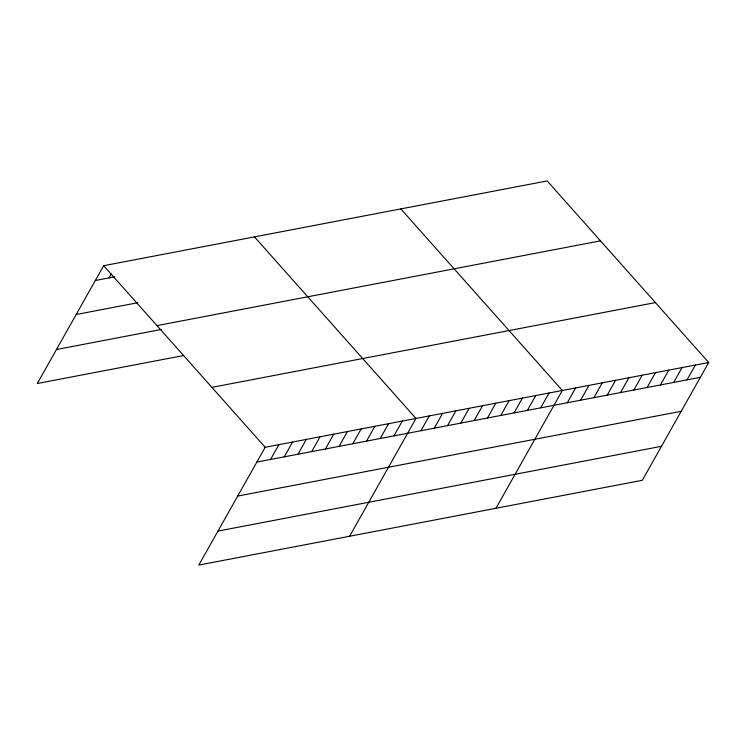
<?xml version="1.0" encoding="UTF-8"?>
<svg xmlns="http://www.w3.org/2000/svg" width="746" height="746" viewBox="0 0 746 746"><rect width="100%" height="100%" fill="white"/><g stroke="black" fill="none" stroke-linecap="round" stroke-linejoin="round"><path stroke-width="1.12" d="M708.7 362.5L265.194 447.274L198.818 565.067L642.325 480.293L708.7 362.5L547.182 180.933L103.675 265.707L37.3 383.5L183.525 355.553M109.037 277.904L111.257 273.95M270.556 459.471L278.901 444.653M284.263 456.85L292.609 442.033M297.971 454.23L306.317 439.413M311.679 451.61L320.025 436.792M325.387 448.989L333.732 434.172M339.094 446.369L347.44 431.552M352.802 443.749L361.157 428.931M366.51 441.128L374.865 426.311M380.218 438.508L388.573 423.691M393.925 435.888L402.28 421.07M349.613 536.243L415.988 418.45L254.461 236.883M420.94 430.722L429.295 415.904M434.247 428.185L442.592 413.368M447.553 425.64L455.899 410.822M460.86 423.094L469.206 408.276M474.167 420.548L482.513 405.731M487.464 418.012L495.82 403.194M500.771 415.466L509.126 400.649M514.078 412.92L522.424 398.103M527.385 410.375L535.731 395.566M540.691 407.838L549.037 393.021M495.969 508.268L562.344 390.475L400.826 208.908M567.296 402.747L575.651 387.929M580.602 400.21L588.958 385.393M593.909 397.665L602.255 382.847M607.216 395.119L615.562 380.301M620.523 392.573L628.869 377.756M633.83 390.037L642.175 375.219M647.127 387.491L655.482 372.674M660.434 384.945L668.789 370.128M673.741 382.4L682.086 367.582M687.047 379.863L695.393 365.046M95.32 280.524L114.744 276.813M76.176 314.504L137.861 302.717M156.977 325.62L600.483 240.846M56.444 349.52L161.546 329.424M211.892 387.361L655.398 302.587M256.848 462.091L700.354 377.317M237.694 496.071L681.201 411.298M217.972 531.087L661.478 446.313M103.675 265.707L265.194 447.274"/></g></svg>
